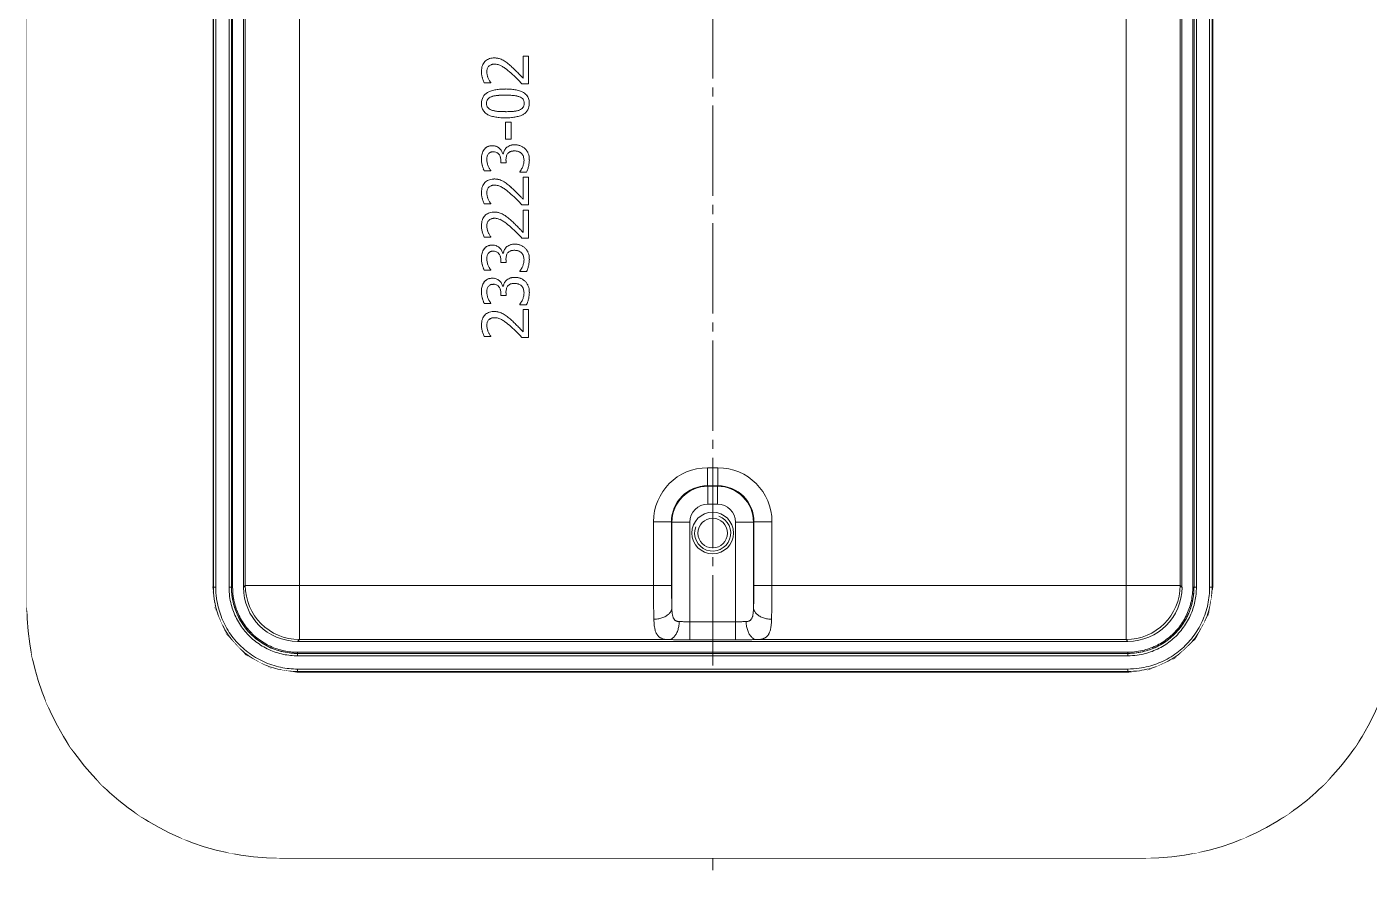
# Model space of a CAD drawing. Header units: millimetres. Extents: x -751 to 714, y -543 to 828.
# Drawn here: x 226.9 to 450.1, y 253.2 to 393.3 of the extents above; entities that cross this region are included whole.
import ezdxf

# ---------------------------------------------------------------- set-up
doc = ezdxf.new("R2010")
doc.units = ezdxf.units.MM
doc.linetypes.add('K5LT_AXLED', pattern=[19.5, 15, -1.5, 1.5, -1.5])
doc.linetypes.add('K5LT_THIN', pattern=[0])

# ---------------------------------------------------------------- blocks, each defined once
blk = doc.blocks.new('WIPEOUTCOLORING1')
for points in [[(226.94, 414.21), (226.94, 297.2), (227.74, 539.38)], [(424.14, 414.21), (424.14, 300.21), (454.94, 531.58)]]:
    blk.add_wipeout(points)
for points in [[(227.74, 539.38), (226.94, 297.2), (230.11, 547.22)], [(454.94, 531.58), (424.14, 300.21), (454.94, 531.23)]]:
    blk.add_wipeout(points)
blk.add_wipeout([(226.94, 297.2), (226.94, 296.85), (230.11, 547.22)])
blk.add_wipeout([(230.11, 547.22), (226.94, 296.85), (233.95, 554.45)])
blk.add_wipeout([(226.94, 296.85), (227.81, 288.71), (233.95, 554.45)])
blk.add_wipeout([(233.95, 554.45), (227.81, 288.71), (239.12, 560.79)])
blk.add_wipeout([(227.81, 288.71), (230.24, 280.89), (239.12, 560.79)])
blk.add_wipeout([(239.12, 560.79), (230.24, 280.89), (245.42, 566.02)])
blk.add_wipeout([(230.24, 280.89), (234.14, 273.69), (245.42, 566.02)])
blk.add_wipeout([(245.42, 566.02), (234.14, 273.69), (252.62, 569.92)])
blk.add_wipeout([(234.14, 273.69), (239.36, 267.39), (252.62, 569.92)])
blk.add_wipeout([(252.62, 569.92), (239.36, 267.39), (260.44, 572.35)])
blk.add_wipeout([(239.36, 267.39), (257.75, 528.21), (260.44, 572.35)])
blk.add_wipeout([(257.75, 528.21), (239.36, 267.39), (257.75, 414.21)])
blk.add_wipeout([(257.75, 414.21), (239.36, 267.39), (257.75, 300.21)])
blk.add_wipeout([(239.36, 267.39), (245.71, 262.21), (257.75, 300.21)])
blk.add_wipeout([(257.75, 300.21), (245.71, 262.21), (258.2, 296.63)])
blk.add_wipeout([(245.71, 262.21), (252.94, 258.37), (258.2, 296.63)])
blk.add_wipeout([(258.2, 296.63), (252.94, 258.37), (260.09, 292.39)])
blk.add_wipeout([(252.94, 258.37), (260.78, 256.01), (260.09, 292.39)])
blk.add_wipeout([(260.09, 292.39), (260.78, 256.01), (263.31, 288.94)])
blk.add_wipeout([(260.78, 256.01), (268.93, 255.21), (263.31, 288.94)])
blk.add_wipeout([(263.31, 288.94), (268.93, 255.21), (267.48, 286.73)])
blk.add_wipeout([(268.93, 255.21), (340.94, 255.21), (267.48, 286.73)])
blk.add_wipeout([(267.48, 286.73), (340.94, 255.21), (271.94, 286.02)])
blk.add_wipeout([(340.94, 255.21), (412.96, 255.21), (271.94, 286.02)])
blk.add_wipeout([(271.94, 286.02), (412.96, 255.21), (340.94, 286.02)])
blk.add_wipeout([(412.96, 255.21), (413.31, 255.21), (340.94, 286.02)])
blk.add_wipeout([(340.94, 286.02), (413.31, 255.21), (409.94, 286.02)])
blk.add_wipeout([(413.31, 255.21), (421.45, 256.08), (409.94, 286.02)])
blk.add_wipeout([(409.94, 286.02), (421.45, 256.08), (413.52, 286.47)])
blk.add_wipeout([(421.45, 256.08), (429.27, 258.51), (413.52, 286.47)])
blk.add_wipeout([(413.52, 286.47), (429.27, 258.51), (417.76, 288.36)])
blk.add_wipeout([(429.27, 258.51), (436.47, 262.41), (417.76, 288.36)])
blk.add_wipeout([(417.76, 288.36), (436.47, 262.41), (421.21, 291.58)])
blk.add_wipeout([(436.47, 262.41), (442.77, 267.63), (421.21, 291.58)])
blk.add_wipeout([(421.21, 291.58), (442.77, 267.63), (423.42, 295.75)])
blk.add_wipeout([(442.77, 267.63), (447.94, 273.98), (423.42, 295.75)])
blk.add_wipeout([(423.42, 295.75), (447.94, 273.98), (424.14, 300.21)])
blk.add_wipeout([(447.94, 273.98), (451.78, 281.21), (424.14, 300.21)])
blk.add_wipeout([(424.14, 300.21), (451.78, 281.21), (454.94, 531.23)])
blk = doc.blocks.new('U17')
at = {"color": 30, "linetype": 'K5LT_AXLED', "lineweight": 18, "true_color": 0xff8000}
blk.add_line((340.94, 575.21), (340.94, 253.21), dxfattribs=at)
at = {"color": 7, "linetype": 'K5LT_THIN', "lineweight": 18}
for p, q in [((226.94, 297.2), (226.94, 531.23)), ((257.75, 528.21), (257.75, 300.21)), ((257.95, 528.21), (257.95, 300.21)), ((258.35, 528.21), (258.35, 300.21)), ((260.55, 528.21), (260.55, 300.21)), ((260.95, 528.21), (260.95, 300.21)), ((261.15, 528.21), (261.15, 300.21)), ((262.95, 300.21), (262.95, 528.21)), ((263.24, 527.92), (263.24, 300.51)), ((272.24, 527.92), (272.24, 300.51)), ((409.65, 300.51), (409.65, 527.92)), ((418.65, 300.51), (418.65, 527.92)), ((418.94, 528.21), (418.94, 300.21)), ((420.74, 300.21), (420.74, 528.21)), ((420.94, 300.21), (420.94, 528.21)), ((421.34, 300.21), (421.34, 528.21)), ((423.54, 300.21), (423.54, 528.21)), ((423.94, 300.21), (423.94, 528.21)), ((424.14, 300.21), (424.14, 528.21)), ((310.31, 388.45), (309.43, 388.45)), ((309.43, 388.45), (309.43, 384.77)), ((310.31, 383.83), (310.31, 388.45)), ((302.96, 383.99), (304.05, 383.99)), ((304.05, 383.99), (304.05, 384.04)), ((309.23, 383.83), (310.31, 383.83)), ((306.5, 377.47), (306.5, 374.64)), ((307.42, 377.47), (306.5, 377.47)), ((307.42, 374.64), (307.42, 377.47)), ((306.5, 374.64), (307.42, 374.64)), ((305.74, 371.02), (305.74, 370.69)), ((305.74, 370.69), (306.59, 370.69)), ((306.13, 372.18), (306.06, 372.18)), ((306.59, 370.69), (306.59, 371.12)), ((302.97, 369.37), (304.06, 369.37)), ((304.06, 369.37), (304.06, 369.43)), ((308.91, 369.24), (308.91, 369.17)), ((308.91, 369.17), (309.99, 369.17)), ((309.43, 368.34), (309.43, 364.66)), ((310.31, 368.34), (309.43, 368.34)), ((310.31, 363.72), (310.31, 368.34)), ((302.96, 363.88), (304.05, 363.88)), ((304.05, 363.88), (304.05, 363.94)), ((309.23, 363.72), (310.31, 363.72)), ((309.43, 362.83), (309.43, 359.16)), ((310.31, 362.83), (309.43, 362.83)), ((310.31, 358.22), (310.31, 362.83)), ((302.96, 358.38), (304.05, 358.38)), ((304.05, 358.38), (304.05, 358.43)), ((309.23, 358.22), (310.31, 358.22)), ((306.13, 355.67), (306.06, 355.67)), ((302.97, 352.86), (304.06, 352.86)), ((304.06, 352.86), (304.06, 352.92)), ((305.74, 354.51), (305.74, 354.18)), ((305.74, 354.18), (306.59, 354.18)), ((306.59, 354.18), (306.59, 354.61)), ((308.91, 352.73), (308.91, 352.66)), ((308.91, 352.66), (309.99, 352.66)), ((305.74, 349.01), (305.74, 348.68)), ((305.74, 348.68), (306.59, 348.68)), ((306.13, 350.17), (306.06, 350.17)), ((306.59, 348.68), (306.59, 349.11)), ((302.97, 347.36), (304.06, 347.36)), ((304.06, 347.36), (304.06, 347.42)), ((308.91, 347.22), (308.91, 347.15)), ((308.91, 347.15), (309.99, 347.15)), ((309.43, 346.32), (309.43, 342.65)), ((310.31, 346.32), (309.43, 346.32)), ((310.31, 341.71), (310.31, 346.32)), ((302.96, 341.87), (304.05, 341.87)), ((304.05, 341.87), (304.05, 341.92)), ((309.23, 341.71), (310.31, 341.71)), ((341.8, 320.06), (340.08, 320.06)), ((340.08, 320.06), (340.08, 317.06)), ((341.8, 320.06), (341.8, 317.06)), ((340.08, 317.06), (340.15, 316.99)), ((341.8, 317.06), (340.08, 317.06)), ((340.15, 316.99), (340.15, 314)), ((341.73, 316.99), (340.15, 316.99)), ((341.8, 317.06), (341.73, 316.99)), ((341.73, 314), (341.73, 316.99)), ((341.73, 314), (340.15, 314)), ((331.1, 311.07), (331.1, 300.51)), ((331.1, 311.07), (334.09, 311.07)), ((334.09, 311.07), (334.16, 311)), ((334.09, 311.07), (334.09, 300.51)), ((334.16, 311), (334.16, 296.76)), ((337.16, 311), (334.16, 311)), ((337.16, 311), (337.16, 294.48)), ((347.73, 311), (344.73, 311)), ((344.73, 294.48), (344.73, 311)), ((347.79, 311.07), (347.73, 311)), ((347.73, 296.76), (347.73, 311)), ((350.79, 311.07), (347.79, 311.07)), ((347.79, 300.51), (347.79, 311.07)), ((350.79, 300.51), (350.79, 311.07)), ((257.75, 300.21), (257.95, 300.21)), ((257.95, 300.21), (258.35, 300.21)), ((260.55, 300.21), (260.95, 300.21)), ((260.95, 300.21), (261.15, 300.21)), ((263.24, 300.51), (262.95, 300.21)), ((263.24, 300.51), (272.24, 300.51)), ((272.24, 300.51), (331.1, 300.51)), ((272.24, 300.51), (272.24, 291.51)), ((331.1, 300.51), (334.09, 300.51)), ((350.79, 300.51), (347.79, 300.51)), ((350.79, 300.51), (409.65, 300.51)), ((409.65, 300.51), (418.65, 300.51)), ((409.65, 291.51), (409.65, 300.51)), ((418.65, 300.51), (418.94, 300.21)), ((420.94, 300.21), (420.74, 300.21)), ((421.34, 300.21), (420.94, 300.21)), ((423.94, 300.21), (423.54, 300.21)), ((424.14, 300.21), (423.94, 300.21)), ((337.16, 291.48), (337.16, 294.48)), ((337.16, 294.48), (344.73, 294.48)), ((344.73, 291.48), (344.73, 294.48)), ((272.24, 291.51), (271.94, 291.22)), ((409.94, 291.22), (271.94, 291.22)), ((272.24, 291.51), (333.61, 291.51)), ((337.16, 291.48), (344.73, 291.48)), ((348.27, 291.51), (409.65, 291.51)), ((409.65, 291.51), (409.94, 291.22)), ((271.94, 289.22), (271.94, 289.42)), ((271.94, 289.42), (409.94, 289.42)), ((271.94, 289.22), (409.94, 289.22)), ((271.94, 288.82), (271.94, 289.22)), ((271.94, 288.82), (409.94, 288.82)), ((409.94, 289.22), (409.94, 289.42)), ((409.94, 288.82), (409.94, 289.22)), ((271.94, 286.62), (409.94, 286.62)), ((271.94, 286.22), (271.94, 286.62)), ((271.94, 286.22), (409.94, 286.22)), ((271.94, 286.02), (271.94, 286.22)), ((271.94, 286.02), (409.94, 286.02)), ((409.94, 286.22), (409.94, 286.62)), ((409.94, 286.02), (409.94, 286.22)), ((412.96, 255.21), (268.93, 255.21))]:
    blk.add_line(p, q, dxfattribs=at)
for centre, radius in [((241.94, 364.21), 4.5), ((439.94, 364.21), 4.5), ((241.94, 314.21), 4.5), ((439.94, 314.21), 4.5), ((340.94, 309.21), 3.46), ((340.94, 309.21), 2.46), ((290.94, 270.21), 4.5), ((340.94, 270.21), 4.5), ((390.94, 270.21), 4.5)]:
    blk.add_circle(centre, radius, dxfattribs=at)
for centre, radius, start, end in [((305.48, 385.91), 2.98, 160.8692, 180), ((304.37, 386.29), 1.81, 136.219, 160.8692), ((304.35, 386.32), 1.77, 112.6807, 136.219), ((305.2, 385.83), 1.82, 171.3594, 180), ((304.8, 385.89), 1.41, 161.5481, 171.3594), ((304.64, 385.95), 1.23, 150.3804, 161.5481), ((304.55, 386), 1.14, 138.7435, 150.3804), ((304.58, 385.76), 2.37, 92.3912, 112.6807), ((304.43, 386.06), 1, 123.8338, 136.9883), ((304.57, 385.85), 1.25, 112.069, 123.8338), ((304.54, 385.93), 1.17, 105.7275, 112.069), ((304.6, 385.71), 1.4, 99.9162, 105.7275), ((304.63, 385.56), 1.55, 94.6754, 99.9162), ((304.6, 385.16), 2.97, 91.1794, 92.3912), ((304.66, 385.16), 1.95, 90, 94.6754), ((304.61, 385), 3.14, 90, 91.1794), ((304.61, 384.4), 3.74, 86.5773, 90), ((304.66, 384.71), 2.4, 82.6916, 90), ((304.64, 384.89), 3.25, 82.9064, 86.5773), ((304.66, 384.7), 2.41, 75.3914, 82.6916), ((304.66, 385.09), 3.05, 78.9924, 82.9064), ((304.72, 385.41), 2.72, 74.8506, 78.9924), ((304.64, 384.62), 2.49, 68.3287, 75.3914), ((304.57, 384.85), 3.3, 68.0487, 74.8506), ((304.52, 384.32), 2.82, 61.6908, 68.3287), ((304.71, 385.2), 2.92, 60.8188, 68.0487), ((303.84, 383.06), 4.24, 52.8714, 61.6908), ((303.97, 383.85), 4.46, 56.0079, 60.9087), ((296.54, 373.43), 16.33, 48.3795, 52.8714), ((303.45, 383.09), 5.38, 51.5477, 56.0079), ((299.39, 377.97), 11.91, 49.5296, 51.5477), ((298.95, 377.46), 12.59, 47.5664, 49.5296), ((293.89, 371.69), 20.26, 45.9963, 47.9896), ((289.4, 367.05), 26.71, 44.2604, 45.9963), ((305.95, 385.91), 3.45, 180, 188.1958), ((307.12, 386.07), 4.63, 188.1958, 195.2734), ((309.75, 386.79), 7.36, 195.2734, 199.7351), ((305.38, 385.22), 2.71, 199.7351, 207.0863), ((305.46, 385.83), 2.07, 180, 187.3108), ((305.72, 385.86), 2.33, 187.3108, 194.2011), ((307.44, 386.3), 4.11, 194.2012, 198.1303), ((307.14, 386.2), 3.79, 198.1303, 202.22), ((306.1, 385.79), 2.67, 202.4705, 207.345), ((306.17, 385.82), 2.75, 207.345, 212.1542), ((311.5, 389.17), 9.05, 212.1541, 213.6183), ((307.08, 386.24), 3.74, 213.6183, 215.8951), ((293.69, 370.12), 20.7, 46.7956, 48.5588), ((294.24, 370.7), 19.9, 44.9973, 46.7956), ((250.07, 326.54), 82.36, 44.5627, 44.9973), ((190.43, 270.6), 164.91, 43.9791, 44.2604), ((236.56, 313.23), 101.32, 44.1709, 44.5627), ((267.81, 345.27), 57.38, 43.5023, 43.9791), ((304.75, 380.59), 2.24, 151.309, 180), ((304.46, 380.74), 1.91, 120.2031, 151.309), ((304.98, 379.84), 2.96, 109.215, 120.2031), ((304.76, 380.1), 1.7, 111.0838, 124.9009), ((305.73, 377.71), 5.22, 100.9438, 109.215), ((305.02, 379.45), 2.4, 106.4268, 111.3465), ((305.31, 378.46), 3.44, 102.3111, 106.4268), ((305.45, 377.82), 4.09, 98.8507, 102.3111), ((306.06, 375.97), 6.99, 94.7326, 100.9438), ((305.7, 376.22), 5.7, 95.9207, 98.8507), ((306.05, 372.82), 9.12, 94.0872, 95.9207), ((306.3, 369.43), 12.53, 92.5226, 94.0872), ((306.48, 370.94), 12.03, 90, 94.7326), ((306.38, 367.43), 14.53, 91.1737, 92.5226), ((306.48, 362.76), 19.19, 90, 91.1737), ((306.48, 370.4), 12.58, 85.321, 90), ((306.48, 362.54), 19.42, 88.8324, 90), ((306.58, 367.34), 14.62, 87.4868, 88.8324), ((306.67, 369.39), 12.56, 85.921, 87.4868), ((306.93, 375.94), 7.02, 79.0549, 85.321), ((306.92, 372.86), 9.08, 84.0791, 85.921), ((307.24, 376), 5.93, 81.2611, 84.0791), ((307.5, 377.71), 4.2, 77.9126, 81.2611), ((307.3, 377.82), 5.1, 70.4877, 79.0549), ((307.65, 378.39), 3.5, 73.899, 77.9126), ((307.95, 379.45), 2.4, 69.0539, 73.899), ((308.22, 380.11), 1.69, 55.2339, 69.4096), ((308.09, 380.07), 2.72, 58.743, 70.4877), ((308.42, 380.6), 2.1, 40.2383, 58.743), ((308.64, 380.79), 1.8, 20.2392, 40.2383), ((305.3, 380.59), 2.8, 180, 189.2681), ((304.56, 380.47), 2.05, 189.2681, 200.0994), ((304.33, 380.38), 1.8, 200.0994, 220.0664), ((304.76, 380.59), 1.41, 163.4969, 180), ((304.75, 380.59), 1.4, 180, 196.5031), ((304.24, 380.74), 0.869, 142.391, 163.4969), ((304.27, 380.44), 0.903, 196.5031, 217.0852), ((304.39, 380.62), 1.06, 124.9009, 142.391), ((304.39, 380.54), 1.05, 217.0852, 234.9149), ((304.78, 381.09), 1.73, 234.9149, 248.7857), ((305, 381.67), 2.35, 248.9162, 253.9985), ((305.3, 382.69), 3.41, 253.9985, 258.2182), ((305.43, 383.36), 4.09, 258.2182, 261.7418), ((305.68, 385.02), 5.78, 261.7418, 264.7074), ((307.43, 383.81), 4.57, 275.0496, 278.4447), ((307.54, 383.05), 3.8, 278.4447, 282.1666), ((307.61, 382.74), 3.48, 282.1666, 286.2289), ((307.76, 382.24), 2.96, 286.2289, 290.6339), ((308.22, 381.05), 1.68, 290.1991, 304.2181), ((308.54, 380.57), 1.1, 304.2181, 321.5457), ((308.59, 380.65), 1.03, 37.0852, 55.2339), ((308.72, 380.43), 0.877, 321.5457, 343.0606), ((308.7, 380.73), 0.903, 16.5031, 37.0852), ((308.52, 380.41), 1.9, 300.4637, 331.5601), ((308.22, 380.59), 1.4, 0, 16.5031), ((308.21, 380.59), 1.41, 343.0606, 0), ((308.2, 380.59), 2.26, 331.5601, 0), ((308.42, 380.71), 2.04, 9.3348, 20.2392), ((307.68, 380.59), 2.78, 0, 9.3348), ((304.55, 380.56), 2.09, 220.0664, 238.6072), ((304.86, 381.07), 2.68, 238.6072, 250.469), ((305.66, 383.34), 5.09, 250.469, 259.0729), ((306.03, 385.25), 7.03, 259.0729, 265.3376), ((306.16, 390.22), 11, 264.7074, 266.2663), ((306.35, 393.15), 13.94, 266.2663, 267.6514), ((306.49, 390.88), 12.69, 265.3376, 270), ((306.42, 394.81), 15.6, 267.6514, 268.8888), ((306.49, 398.56), 19.34, 268.8888, 270), ((306.49, 403.97), 24.76, 270, 270.9276), ((306.49, 390.44), 12.25, 270, 274.6981), ((306.61, 396.56), 17.35, 270.9276, 272.0359), ((306.72, 393.5), 14.28, 272.0359, 273.3819), ((306.92, 385.23), 7.02, 274.6981, 280.9071), ((307.01, 388.53), 9.31, 273.3819, 275.0496), ((307.26, 383.44), 5.19, 280.9071, 289.252), ((308.03, 381.26), 2.88, 289.252, 300.4637), ((304.61, 371.69), 2.07, 144.1968, 154.5442), ((304.32, 371.86), 1.74, 129.9714, 143.3446), ((304.19, 372.02), 1.53, 115.7069, 129.9714), ((304.18, 372.03), 1.51, 108.4134, 115.7069), ((304.26, 371.8), 1.75, 101.6342, 108.4134), ((304.3, 371.63), 1.93, 95.4838, 101.6342), ((304.34, 371.13), 2.43, 90, 95.4838), ((304.34, 371.72), 1.84, 80.2758, 90), ((304.38, 371.95), 1.61, 69.8703, 80.2758), ((304.39, 371.96), 1.6, 59.424, 69.8703), ((304.28, 371.78), 1.81, 49.592, 59.424), ((304.18, 371.66), 1.96, 31.8948, 49.592), ((304.42, 371.81), 1.68, 12.755, 31.8948), ((309.18, 371.47), 3.14, 157.1788, 162.4833), ((307.68, 372.1), 1.51, 146.2383, 157.1788), ((307.94, 371.93), 1.82, 136.2737, 146.2383), ((307.65, 372.21), 1.42, 123.5536, 136.2686), ((307.96, 371.75), 1.97, 112.7751, 123.5536), ((307.79, 372.14), 1.55, 105.8478, 112.7751), ((307.72, 371.57), 1.09, 106.2056, 113.8233), ((307.92, 371.69), 2.01, 99.775, 105.8478), ((307.85, 371.14), 1.54, 99.7945, 106.2056), ((307.97, 371.38), 2.33, 94.52, 99.775), ((307.9, 370.83), 1.85, 94.4504, 99.7945), ((307.97, 370.02), 2.67, 90, 94.4504), ((308.04, 370.56), 3.15, 90, 94.52), ((307.97, 369.69), 3, 86.0341, 90), ((308.04, 370.73), 2.98, 85.0275, 90), ((308.03, 370.59), 2.1, 81.2931, 86.0341), ((308.07, 371.11), 2.6, 79.6991, 85.0275), ((308.08, 370.93), 1.75, 75.6131, 81.2931), ((308.21, 371.44), 1.23, 68.8343, 75.6131), ((308.1, 371.25), 2.46, 74.0763, 79.6991), ((308.14, 371.41), 2.29, 68.2494, 74.0763), ((308.08, 371.25), 2.46, 57.4902, 68.2494), ((308.12, 371.32), 2.38, 46.5552, 57.4902), ((308.35, 371.54), 2.06, 33.8756, 46.9522), ((308.22, 371.45), 2.22, 21.2715, 33.8756), ((306.76, 371.33), 4.26, 173.2216, 180), ((306.2, 371.33), 3.7, 180, 187.8119), ((305.07, 371.53), 2.56, 164.4715, 173.2216), ((307.31, 371.48), 4.82, 187.8119, 194.653), ((304.77, 371.61), 2.25, 154.5442, 164.4715), ((305.89, 371.25), 2.5, 174.0414, 180), ((305.59, 371.25), 2.2, 180, 187.0118), ((305.44, 371.29), 2.05, 167.4636, 174.0414), ((305.73, 371.26), 2.34, 187.0118, 193.8191), ((304.61, 371.48), 1.2, 156.3269, 167.4636), ((307.04, 371.58), 3.69, 193.8191, 198.144), ((304.58, 371.49), 1.16, 145.0121, 156.3269), ((307.12, 371.61), 3.78, 198.144, 202.4198), ((304.32, 371.66), 0.855, 130.3201, 144.1654), ((304.46, 371.49), 1.07, 117.9686, 130.3201), ((304.35, 371.7), 0.839, 109.9755, 117.9686), ((304.4, 371.57), 0.975, 102.564, 109.9755), ((304.42, 371.46), 1.09, 95.8893, 102.564), ((304.45, 371.16), 1.39, 90, 95.8893), ((304.45, 370.78), 1.77, 86.4947, 90), ((304.47, 371.03), 1.52, 82.7048, 86.4947), ((304.51, 371.34), 1.21, 61.1483, 82.7048), ((304.59, 371.5), 1.03, 37.7691, 61.1483), ((304.3, 371.27), 1.4, 16.6084, 37.7691), ((303.48, 371.02), 2.26, 0, 16.6084), ((308.23, 371.77), 2.13, 162.4833, 168.9161), ((310.14, 371.12), 3.56, 174.5992, 180), ((309.32, 371.2), 2.73, 168.4315, 174.5992), ((308.06, 371.46), 1.44, 156.8822, 168.4315), ((307.77, 371.58), 1.13, 143.8286, 156.8822), ((307.6, 371.7), 0.921, 127.9689, 143.8286), ((307.75, 371.51), 1.16, 113.8233, 127.9689), ((308.08, 371.1), 1.59, 58.4243, 68.8343), ((308.02, 371), 1.71, 48.3756, 58.4243), ((308.4, 371.45), 1.12, 32.3734, 47.6799), ((308.28, 371.37), 1.26, 17.9757, 32.3734), ((306.52, 371.24), 3.07, 337.9622, 348.5581), ((307.47, 371.11), 2.11, 9.2511, 17.9757), ((306.95, 371.15), 2.63, 348.5581, 0), ((307.7, 371.15), 1.88, 0, 9.2511), ((308.02, 371.38), 2.43, 9.7243, 21.2715), ((305.83, 371.22), 4.63, 345.9057, 352.9083), ((307.04, 371.21), 3.42, 0, 9.7243), ((305.95, 371.21), 4.52, 352.9083, 0), ((308.4, 371.76), 5.94, 194.653, 200.2051), ((305.12, 370.56), 2.46, 200.2051, 208.8465), ((306.96, 371.59), 3.62, 203.0596, 207.1989), ((305.83, 371.01), 2.35, 207.1989, 212.3398), ((313.38, 375.79), 11.29, 212.3399, 213.4105), ((310.15, 373.66), 7.42, 213.4105, 214.7311), ((306.84, 370.78), 2.58, 323.2802, 331.9886), ((304.28, 372.14), 5.48, 331.9886, 337.9622), ((307.18, 370.63), 3.17, 332.608, 340.2336), ((304.77, 371.49), 5.73, 340.2336, 345.9057), ((305.48, 365.8), 2.98, 160.8692, 180), ((304.37, 366.18), 1.81, 136.219, 160.8692), ((304.35, 366.21), 1.77, 112.6807, 136.219), ((305.2, 365.72), 1.82, 171.3594, 180), ((304.8, 365.78), 1.41, 161.5481, 171.3594), ((304.64, 365.84), 1.23, 150.3804, 161.5481), ((304.55, 365.89), 1.14, 138.7435, 150.3804), ((304.58, 365.65), 2.37, 92.3912, 112.6807), ((304.43, 365.95), 1, 123.8338, 136.9883), ((304.57, 365.75), 1.25, 112.069, 123.8338), ((304.54, 365.82), 1.17, 105.7275, 112.069), ((304.6, 365.6), 1.4, 99.9162, 105.7275), ((304.63, 365.45), 1.55, 94.6754, 99.9162), ((304.6, 365.05), 2.97, 91.1794, 92.3912), ((304.66, 365.06), 1.95, 90, 94.6754), ((304.61, 364.89), 3.14, 90, 91.1794), ((304.61, 364.29), 3.74, 86.5773, 90), ((304.66, 364.6), 2.4, 82.6916, 90), ((304.64, 364.78), 3.25, 82.9064, 86.5773), ((304.66, 364.59), 2.41, 75.3914, 82.6916), ((304.66, 364.98), 3.05, 78.9924, 82.9064), ((304.72, 365.3), 2.72, 74.8506, 78.9924), ((304.64, 364.51), 2.49, 68.3287, 75.3914), ((304.57, 364.74), 3.3, 68.0487, 74.8506), ((304.52, 364.21), 2.82, 61.6908, 68.3287), ((304.71, 365.09), 2.92, 60.8188, 68.0487), ((303.84, 362.96), 4.24, 52.8714, 61.6908), ((303.97, 363.74), 4.46, 56.0079, 60.9087), ((296.54, 353.32), 16.33, 48.3795, 52.8714), ((303.45, 362.98), 5.38, 51.5477, 56.0079), ((299.39, 357.86), 11.91, 49.5296, 51.5477), ((298.95, 357.35), 12.59, 47.5664, 49.5296), ((293.89, 351.59), 20.26, 45.9963, 47.9896), ((289.4, 346.94), 26.71, 44.2604, 45.9963), ((305.95, 365.8), 3.45, 180, 188.1958), ((307.12, 365.96), 4.63, 188.1958, 195.2734), ((309.75, 366.68), 7.36, 195.2734, 199.7351), ((305.38, 365.12), 2.71, 199.7351, 207.0863), ((305.46, 365.72), 2.07, 180, 187.3108), ((305.72, 365.76), 2.33, 187.3108, 194.2011), ((307.44, 366.19), 4.11, 194.2012, 198.1303), ((307.14, 366.09), 3.79, 198.1303, 202.22), ((306.1, 365.68), 2.67, 202.4705, 207.345), ((306.17, 365.71), 2.75, 207.345, 212.1542), ((311.5, 369.07), 9.05, 212.1541, 213.6183), ((307.08, 366.13), 3.74, 213.6183, 215.8951), ((293.69, 350.01), 20.7, 46.7956, 48.5588), ((294.24, 350.59), 19.9, 44.9973, 46.7956), ((250.07, 306.43), 82.36, 44.5627, 44.9973), ((190.43, 250.49), 164.91, 43.9791, 44.2604), ((236.56, 293.13), 101.32, 44.1709, 44.5627), ((267.81, 325.16), 57.38, 43.5023, 43.9791), ((304.37, 360.68), 1.81, 136.219, 160.8692), ((304.35, 360.71), 1.77, 112.6807, 136.219), ((304.58, 360.15), 2.37, 92.3912, 112.6807), ((304.54, 360.31), 1.17, 105.7275, 112.069), ((304.6, 360.1), 1.4, 99.9162, 105.7275), ((304.63, 359.95), 1.55, 94.6754, 99.9162), ((304.6, 359.55), 2.97, 91.1794, 92.3912), ((304.66, 359.55), 1.95, 90, 94.6754), ((304.61, 359.38), 3.14, 90, 91.1794), ((304.61, 358.79), 3.74, 86.5773, 90), ((304.66, 359.1), 2.4, 82.6916, 90), ((304.64, 359.27), 3.25, 82.9064, 86.5773), ((304.66, 359.09), 2.41, 75.3914, 82.6916), ((304.66, 359.48), 3.05, 78.9924, 82.9064), ((304.72, 359.79), 2.72, 74.8506, 78.9924), ((304.57, 359.23), 3.3, 68.0487, 74.8506), ((304.71, 359.58), 2.92, 60.8188, 68.0487), ((303.97, 358.24), 4.46, 56.0079, 60.9087), ((303.45, 357.48), 5.38, 51.5477, 56.0079), ((299.39, 352.36), 11.91, 49.5296, 51.5477), ((305.48, 360.29), 2.98, 160.8692, 180), ((305.95, 360.29), 3.45, 180, 188.1958), ((307.12, 360.46), 4.63, 188.1958, 195.2734), ((309.75, 361.18), 7.36, 195.2734, 199.7351), ((305.2, 360.22), 1.82, 171.3594, 180), ((305.46, 360.22), 2.07, 180, 187.3108), ((304.8, 360.28), 1.41, 161.5481, 171.3594), ((305.72, 360.25), 2.33, 187.3108, 194.2011), ((307.44, 360.69), 4.11, 194.2012, 198.1303), ((304.64, 360.34), 1.23, 150.3804, 161.5481), ((307.14, 360.59), 3.79, 198.1303, 202.22), ((304.55, 360.38), 1.14, 138.7435, 150.3804), ((304.43, 360.45), 1, 123.8338, 136.9883), ((304.57, 360.24), 1.25, 112.069, 123.8338), ((304.64, 359.01), 2.49, 68.3287, 75.3914), ((304.52, 358.71), 2.82, 61.6908, 68.3287), ((303.84, 357.45), 4.24, 52.8714, 61.6908), ((296.54, 347.81), 16.33, 48.3795, 52.8714), ((298.95, 351.85), 12.59, 47.5664, 49.5296), ((293.69, 344.51), 20.7, 46.7956, 48.5588), ((293.89, 346.08), 20.26, 45.9963, 47.9896), ((294.24, 345.09), 19.9, 44.9973, 46.7956), ((289.4, 341.44), 26.71, 44.2604, 45.9963), ((190.43, 244.99), 164.91, 43.9791, 44.2604), ((267.81, 319.66), 57.38, 43.5023, 43.9791), ((305.38, 359.61), 2.71, 199.7351, 207.0863), ((306.1, 360.18), 2.67, 202.4705, 207.345), ((304.26, 355.29), 1.75, 101.6342, 108.4134), ((306.17, 360.21), 2.75, 207.345, 212.1542), ((311.5, 363.56), 9.05, 212.1541, 213.6183), ((304.3, 355.12), 1.93, 95.4838, 101.6342), ((307.08, 360.63), 3.74, 213.6183, 215.8951), ((304.34, 354.62), 2.43, 90, 95.4838), ((304.34, 355.21), 1.84, 80.2758, 90), ((304.38, 355.44), 1.61, 69.8703, 80.2758), ((307.96, 355.24), 1.97, 112.7751, 123.5536), ((307.79, 355.63), 1.55, 105.8478, 112.7751), ((307.92, 355.18), 2.01, 99.775, 105.8478), ((307.97, 354.87), 2.33, 94.52, 99.775), ((308.04, 354.05), 3.15, 90, 94.52), ((308.04, 354.22), 2.98, 85.0275, 90), ((308.07, 354.6), 2.6, 79.6991, 85.0275), ((250.07, 300.93), 82.36, 44.5627, 44.9973), ((308.1, 354.74), 2.46, 74.0763, 79.6991), ((236.56, 287.62), 101.32, 44.1709, 44.5627), ((308.14, 354.9), 2.29, 68.2494, 74.0763), ((308.08, 354.74), 2.46, 57.4902, 68.2494), ((306.76, 354.82), 4.26, 173.2216, 180), ((306.2, 354.82), 3.7, 180, 187.8119), ((305.07, 355.02), 2.56, 164.4715, 173.2216), ((304.77, 355.1), 2.25, 154.5442, 164.4715), ((304.61, 355.18), 2.07, 144.1968, 154.5442), ((304.32, 355.35), 1.74, 129.9714, 143.3446), ((304.19, 355.51), 1.53, 115.7069, 129.9714), ((305.89, 354.74), 2.5, 174.0414, 180), ((305.44, 354.78), 2.05, 167.4636, 174.0414), ((304.61, 354.97), 1.2, 156.3269, 167.4636), ((304.58, 354.98), 1.16, 145.0121, 156.3269), ((304.18, 355.52), 1.51, 108.4134, 115.7069), ((304.32, 355.15), 0.855, 130.3201, 144.1654), ((304.46, 354.98), 1.07, 117.9686, 130.3201), ((304.35, 355.19), 0.839, 109.9755, 117.9686), ((304.4, 355.06), 0.975, 102.564, 109.9755), ((304.42, 354.95), 1.09, 95.8893, 102.564), ((304.45, 354.65), 1.39, 90, 95.8893), ((304.45, 354.27), 1.77, 86.4947, 90), ((304.47, 354.52), 1.52, 82.7048, 86.4947), ((304.51, 354.83), 1.21, 61.1483, 82.7048), ((304.39, 355.45), 1.6, 59.424, 69.8703), ((304.59, 354.99), 1.03, 37.7691, 61.1483), ((304.28, 355.27), 1.81, 49.592, 59.424), ((304.3, 354.76), 1.4, 16.6084, 37.7691), ((304.18, 355.15), 1.96, 31.8948, 49.592), ((303.48, 354.51), 2.26, 0, 16.6084), ((304.42, 355.3), 1.68, 12.755, 31.8948), ((308.23, 355.26), 2.13, 162.4833, 168.9161), ((309.18, 354.96), 3.14, 157.1788, 162.4833), ((307.68, 355.59), 1.51, 146.2383, 157.1788), ((307.94, 355.42), 1.82, 136.2737, 146.2383), ((310.14, 354.61), 3.56, 174.5992, 180), ((309.32, 354.69), 2.73, 168.4315, 174.5992), ((307.65, 355.7), 1.42, 123.5536, 136.2686), ((308.06, 354.95), 1.44, 156.8822, 168.4315), ((307.77, 355.07), 1.13, 143.8286, 156.8822), ((307.6, 355.19), 0.921, 127.9689, 143.8286), ((307.75, 355), 1.16, 113.8233, 127.9689), ((307.72, 355.06), 1.09, 106.2056, 113.8233), ((307.85, 354.63), 1.54, 99.7945, 106.2056), ((307.9, 354.32), 1.85, 94.4504, 99.7945), ((307.97, 353.51), 2.67, 90, 94.4504), ((307.97, 353.18), 3, 86.0341, 90), ((308.03, 354.08), 2.1, 81.2931, 86.0341), ((308.08, 354.42), 1.75, 75.6131, 81.2931), ((308.21, 354.93), 1.23, 68.8343, 75.6131), ((308.08, 354.59), 1.59, 58.4243, 68.8343), ((308.02, 354.49), 1.71, 48.3756, 58.4243), ((308.4, 354.94), 1.12, 32.3734, 47.6799), ((308.28, 354.86), 1.26, 17.9757, 32.3734), ((308.12, 354.81), 2.38, 46.5552, 57.4902), ((307.47, 354.6), 2.11, 9.2511, 17.9757), ((307.7, 354.64), 1.88, 0, 9.2511), ((308.35, 355.03), 2.06, 33.8756, 46.9522), ((308.22, 354.94), 2.22, 21.2715, 33.8756), ((308.02, 354.87), 2.43, 9.7243, 21.2715), ((307.04, 354.7), 3.42, 0, 9.7243), ((307.31, 354.97), 4.82, 187.8119, 194.653), ((308.4, 355.25), 5.94, 194.653, 200.2051), ((305.12, 354.05), 2.46, 200.2051, 208.8465), ((305.59, 354.74), 2.2, 180, 187.0118), ((305.73, 354.75), 2.34, 187.0118, 193.8191), ((307.04, 355.07), 3.69, 193.8191, 198.144), ((307.12, 355.1), 3.78, 198.144, 202.4198), ((306.96, 355.08), 3.62, 203.0596, 207.1989), ((305.83, 354.5), 2.35, 207.1989, 212.3398), ((313.38, 359.28), 11.29, 212.3399, 213.4105), ((310.15, 357.15), 7.42, 213.4105, 214.7311), ((306.84, 354.27), 2.58, 323.2802, 331.9886), ((304.28, 355.63), 5.48, 331.9886, 337.9622), ((306.52, 354.73), 3.07, 337.9622, 348.5581), ((306.95, 354.64), 2.63, 348.5581, 0), ((307.18, 354.12), 3.17, 332.608, 340.2336), ((304.77, 354.98), 5.73, 340.2336, 345.9057), ((305.83, 354.71), 4.63, 345.9057, 352.9083), ((305.95, 354.7), 4.52, 352.9083, 0), ((304.77, 349.6), 2.25, 154.5442, 164.4715), ((304.61, 349.67), 2.07, 144.1968, 154.5442), ((304.32, 349.85), 1.74, 129.9714, 143.3446), ((304.19, 350.01), 1.53, 115.7069, 129.9714), ((304.18, 350.02), 1.51, 108.4134, 115.7069), ((304.32, 349.64), 0.855, 130.3201, 144.1654), ((304.26, 349.79), 1.75, 101.6342, 108.4134), ((304.46, 349.48), 1.07, 117.9686, 130.3201), ((304.3, 349.61), 1.93, 95.4838, 101.6342), ((304.35, 349.69), 0.839, 109.9755, 117.9686), ((304.4, 349.56), 0.975, 102.564, 109.9755), ((304.34, 349.12), 2.43, 90, 95.4838), ((304.42, 349.45), 1.09, 95.8893, 102.564), ((304.45, 349.14), 1.39, 90, 95.8893), ((304.34, 349.71), 1.84, 80.2758, 90), ((304.45, 348.76), 1.77, 86.4947, 90), ((304.47, 349.02), 1.52, 82.7048, 86.4947), ((304.38, 349.94), 1.61, 69.8703, 80.2758), ((304.51, 349.33), 1.21, 61.1483, 82.7048), ((304.39, 349.94), 1.6, 59.424, 69.8703), ((304.59, 349.48), 1.03, 37.7691, 61.1483), ((304.28, 349.77), 1.81, 49.592, 59.424), ((304.18, 349.65), 1.96, 31.8948, 49.592), ((304.42, 349.8), 1.68, 12.755, 31.8948), ((308.23, 349.76), 2.13, 162.4833, 168.9161), ((309.18, 349.46), 3.14, 157.1788, 162.4833), ((307.68, 350.09), 1.51, 146.2383, 157.1788), ((307.94, 349.92), 1.82, 136.2737, 146.2383), ((307.65, 350.19), 1.42, 123.5536, 136.2686), ((307.6, 349.69), 0.921, 127.9689, 143.8286), ((307.96, 349.73), 1.97, 112.7751, 123.5536), ((307.75, 349.5), 1.16, 113.8233, 127.9689), ((307.79, 350.12), 1.55, 105.8478, 112.7751), ((307.72, 349.56), 1.09, 106.2056, 113.8233), ((307.92, 349.67), 2.01, 99.775, 105.8478), ((307.85, 349.13), 1.54, 99.7945, 106.2056), ((307.97, 349.36), 2.33, 94.52, 99.775), ((307.9, 348.82), 1.85, 94.4504, 99.7945), ((307.97, 348), 2.67, 90, 94.4504), ((308.04, 348.54), 3.15, 90, 94.52), ((307.97, 347.68), 3, 86.0341, 90), ((308.04, 348.71), 2.98, 85.0275, 90), ((308.03, 348.58), 2.1, 81.2931, 86.0341), ((308.07, 349.1), 2.6, 79.6991, 85.0275), ((308.08, 348.92), 1.75, 75.6131, 81.2931), ((308.21, 349.43), 1.23, 68.8343, 75.6131), ((308.1, 349.23), 2.46, 74.0763, 79.6991), ((308.08, 349.09), 1.59, 58.4243, 68.8343), ((308.14, 349.4), 2.29, 68.2494, 74.0763), ((308.02, 348.99), 1.71, 48.3756, 58.4243), ((308.08, 349.24), 2.46, 57.4902, 68.2494), ((308.12, 349.3), 2.38, 46.5552, 57.4902), ((308.35, 349.53), 2.06, 33.8756, 46.9522), ((308.22, 349.44), 2.22, 21.2715, 33.8756), ((306.76, 349.31), 4.26, 173.2216, 180), ((306.2, 349.31), 3.7, 180, 187.8119), ((305.07, 349.51), 2.56, 164.4715, 173.2216), ((307.31, 349.46), 4.82, 187.8119, 194.653), ((308.4, 349.75), 5.94, 194.653, 200.2051), ((305.89, 349.23), 2.5, 174.0414, 180), ((305.59, 349.23), 2.2, 180, 187.0118), ((305.44, 349.28), 2.05, 167.4636, 174.0414), ((305.73, 349.25), 2.34, 187.0118, 193.8191), ((304.61, 349.46), 1.2, 156.3269, 167.4636), ((307.04, 349.57), 3.69, 193.8191, 198.144), ((304.58, 349.48), 1.16, 145.0121, 156.3269), ((307.12, 349.6), 3.78, 198.144, 202.4198), ((306.96, 349.57), 3.62, 203.0596, 207.1989), ((304.3, 349.26), 1.4, 16.6084, 37.7691), ((303.48, 349.01), 2.26, 0, 16.6084), ((310.14, 349.11), 3.56, 174.5992, 180), ((309.32, 349.18), 2.73, 168.4315, 174.5992), ((308.06, 349.44), 1.44, 156.8822, 168.4315), ((307.77, 349.56), 1.13, 143.8286, 156.8822), ((304.28, 350.13), 5.48, 331.9886, 337.9622), ((308.4, 349.44), 1.12, 32.3734, 47.6799), ((308.28, 349.36), 1.26, 17.9757, 32.3734), ((306.52, 349.22), 3.07, 337.9622, 348.5581), ((307.47, 349.1), 2.11, 9.2511, 17.9757), ((306.95, 349.14), 2.63, 348.5581, 0), ((307.7, 349.14), 1.88, 0, 9.2511), ((304.77, 349.48), 5.73, 340.2336, 345.9057), ((308.02, 349.36), 2.43, 9.7243, 21.2715), ((305.83, 349.21), 4.63, 345.9057, 352.9083), ((307.04, 349.2), 3.42, 0, 9.7243), ((305.95, 349.2), 4.52, 352.9083, 0), ((305.12, 348.54), 2.46, 200.2051, 208.8465), ((304.35, 344.2), 1.77, 112.6807, 136.219), ((304.58, 343.64), 2.37, 92.3912, 112.6807), ((305.83, 348.99), 2.35, 207.1989, 212.3398), ((313.38, 353.78), 11.29, 212.3399, 213.4105), ((310.15, 351.65), 7.42, 213.4105, 214.7311), ((304.6, 343.04), 2.97, 91.1794, 92.3912), ((304.61, 342.87), 3.14, 90, 91.1794), ((304.61, 342.28), 3.74, 86.5773, 90), ((304.64, 342.76), 3.25, 82.9064, 86.5773), ((304.66, 342.97), 3.05, 78.9924, 82.9064), ((304.72, 343.28), 2.72, 74.8506, 78.9924), ((304.57, 342.72), 3.3, 68.0487, 74.8506), ((306.84, 348.77), 2.58, 323.2802, 331.9886), ((307.18, 348.61), 3.17, 332.608, 340.2336), ((305.48, 343.78), 2.98, 160.8692, 180), ((305.95, 343.78), 3.45, 180, 188.1958), ((304.37, 344.17), 1.81, 136.219, 160.8692), ((305.2, 343.71), 1.82, 171.3594, 180), ((305.46, 343.71), 2.07, 180, 187.3108), ((304.8, 343.77), 1.41, 161.5481, 171.3594), ((304.64, 343.83), 1.23, 150.3804, 161.5481), ((304.55, 343.87), 1.14, 138.7435, 150.3804), ((304.43, 343.94), 1, 123.8338, 136.9883), ((304.57, 343.73), 1.25, 112.069, 123.8338), ((304.54, 343.8), 1.17, 105.7275, 112.069), ((304.6, 343.59), 1.4, 99.9162, 105.7275), ((304.63, 343.44), 1.55, 94.6754, 99.9162), ((304.66, 343.04), 1.95, 90, 94.6754), ((304.66, 342.59), 2.4, 82.6916, 90), ((304.66, 342.58), 2.41, 75.3914, 82.6916), ((304.64, 342.5), 2.49, 68.3287, 75.3914), ((304.52, 342.2), 2.82, 61.6908, 68.3287), ((304.71, 343.07), 2.92, 60.8188, 68.0487), ((303.84, 340.94), 4.24, 52.8714, 61.6908), ((303.97, 341.73), 4.46, 56.0079, 60.9087), ((296.54, 331.3), 16.33, 48.3795, 52.8714), ((303.45, 340.97), 5.38, 51.5477, 56.0079), ((299.39, 335.85), 11.91, 49.5296, 51.5477), ((298.95, 335.34), 12.59, 47.5664, 49.5296), ((293.89, 329.57), 20.26, 45.9963, 47.9896), ((289.4, 324.93), 26.71, 44.2604, 45.9963), ((307.12, 343.95), 4.63, 188.1958, 195.2734), ((309.75, 344.67), 7.36, 195.2734, 199.7351), ((305.38, 343.1), 2.71, 199.7351, 207.0863), ((305.72, 343.74), 2.33, 187.3108, 194.2011), ((307.44, 344.18), 4.11, 194.2012, 198.1303), ((307.14, 344.08), 3.79, 198.1303, 202.22), ((306.1, 343.67), 2.67, 202.4705, 207.345), ((306.17, 343.7), 2.75, 207.345, 212.1542), ((311.5, 347.05), 9.05, 212.1541, 213.6183), ((307.08, 344.12), 3.74, 213.6183, 215.8951), ((293.69, 328), 20.7, 46.7956, 48.5588), ((294.24, 328.58), 19.9, 44.9973, 46.7956), ((250.07, 284.42), 82.36, 44.5627, 44.9973), ((190.43, 228.48), 164.91, 43.9791, 44.2604), ((236.56, 271.11), 101.32, 44.1709, 44.5627), ((267.81, 303.15), 57.38, 43.5023, 43.9791), ((340.94, 309.21), 3, 160, 70)]:
    blk.add_arc(centre, radius, start, end, dxfattribs=at)
for centre, major_axis, ratio, start_param, end_param in [((340.11, 311.05), (6.38, -6.38), 0.997265, 2.357564, 3.925621), ((341.78, 311.05), (-6.38, -6.38), 0.997265, 2.357564, 3.925621), ((340.11, 311.05), (4.27, -4.27), 0.994548, 2.357564, 3.925621), ((340.16, 310.99), (4.24, -4.24), 0.999996, 2.357564, 3.925621), ((341.73, 310.99), (-4.24, -4.24), 0.999996, 2.357564, 3.925621), ((341.78, 311.05), (-4.27, -4.27), 0.994548, 2.357564, 3.925621), ((340.16, 310.99), (2.13, -2.13), 0.997265, 2.357564, 3.925621), ((341.73, 310.99), (-2.13, -2.13), 0.997265, 2.357564, 3.925621), ((271.95, 300.22), (-6.37, -6.37), 0.999315, 5.49813, 7.068241), ((272.24, 300.51), (6.36, -6.36), 0.999315, 3.927333, 5.497445), ((331.41, 300.51), (0, 9), 0.034939, 1.570796, 2.245331), ((334.41, 300.51), (0, 6), 0.052408, 1.570796, 2.245331), ((347.48, 300.51), (0, 6), 0.052408, 4.037854, 4.712389), ((350.48, 300.51), (0, 9), 0.034939, 4.037854, 4.712389), ((409.65, 300.51), (6.36, 6.36), 0.999315, 3.927333, 5.497445), ((409.94, 300.22), (6.37, -6.37), 0.999315, 5.49813, 7.068241), ((268.96, 297.23), (29.72, 29.72), 0.999315, 2.356537, 3.926648), ((412.93, 297.23), (-29.72, 29.72), 0.999315, 2.356537, 3.926648)]:
    blk.add_ellipse(centre, major_axis=major_axis, ratio=ratio, start_param=start_param, end_param=end_param, dxfattribs=at)
for points, knots in [([(257.75, 300.21), (257.75, 299.56), (257.83, 298.35), (258.16, 296.67), (258.65, 295.15), (259.28, 293.73), (260.07, 292.37), (261.02, 291.1), (262.1, 289.94), (263.3, 288.91), (264.61, 288.02), (266.01, 287.28), (267.47, 286.71), (268.97, 286.3), (270.46, 286.07), (271.45, 286.02), (271.94, 286.02)], [0, 0, 0, 0, 1.481143, 2.772762, 3.925421, 5.107968, 6.325677, 7.526347, 8.731003, 9.934543, 11.138138, 12.341915, 13.550409, 14.734222, 15.885655, 17, 17, 17, 17]), ([(257.95, 300.21), (257.95, 299.57), (258.03, 298.38), (258.36, 296.72), (258.83, 295.22), (259.46, 293.82), (260.24, 292.48), (261.17, 291.22), (262.24, 290.08), (263.42, 289.07), (264.71, 288.19), (266.09, 287.46), (267.54, 286.9), (269.01, 286.5), (270.49, 286.27), (271.46, 286.21), (271.94, 286.22)], [0, 0, 0, 0, 1.481156, 2.772788, 3.925465, 5.108034, 6.325771, 7.526471, 8.731161, 9.934735, 11.138362, 12.342169, 13.550686, 14.734519, 15.885857, 17, 17, 17, 17]), ([(258.35, 300.21), (258.35, 299.59), (258.42, 298.43), (258.75, 296.82), (259.21, 295.37), (259.81, 294), (260.57, 292.7), (261.48, 291.48), (262.52, 290.37), (263.67, 289.39), (264.92, 288.54), (266.26, 287.83), (267.66, 287.28), (269.1, 286.89), (270.53, 286.66), (271.48, 286.62), (271.94, 286.62)], [0, 0, 0, 0, 0.136802, 0.256099, 0.362563, 0.471789, 0.584264, 0.695166, 0.806437, 0.917605, 1.028777, 1.139966, 1.251588, 1.36093, 1.467249, 1.570111, 1.570111, 1.570111, 1.570111]), ([(260.55, 300.21), (260.55, 299.69), (260.61, 298.72), (260.88, 297.36), (261.27, 296.15), (261.78, 295.01), (262.41, 293.91), (263.18, 292.89), (264.04, 291.96), (265.01, 291.14), (266.06, 290.42), (267.18, 289.83), (268.36, 289.37), (269.56, 289.04), (270.76, 288.86), (271.55, 288.82), (271.94, 288.82)], [0, 0, 0, 0, 0.136822, 0.256138, 0.362624, 0.471878, 0.58439, 0.695332, 0.806647, 0.917859, 1.029074, 1.140301, 1.251953, 1.361321, 1.467516, 1.570111, 1.570111, 1.570111, 1.570111]), ([(260.95, 300.21), (260.95, 299.71), (261.01, 298.77), (261.27, 297.46), (261.64, 296.29), (262.13, 295.19), (262.75, 294.13), (263.48, 293.15), (264.32, 292.25), (265.25, 291.46), (266.26, 290.77), (267.35, 290.19), (268.49, 289.75), (269.65, 289.44), (270.8, 289.25), (271.57, 289.21), (271.94, 289.22)], [0, 0, 0, 0, 1.481452, 2.773363, 3.926376, 5.109369, 6.327651, 7.528951, 8.734288, 9.938515, 11.142768, 12.347152, 13.556114, 14.740324, 15.889822, 17, 17, 17, 17]), ([(260.95, 300.21), (260.95, 299.75), (260.97, 299.29), (261.09, 298.38), (261.18, 297.92), (261.41, 297.03), (261.55, 296.59), (261.89, 295.73), (262.08, 295.32), (262.53, 294.51), (262.78, 294.12), (263.32, 293.37), (263.61, 293.02), (264.24, 292.34), (264.58, 292.03), (265.29, 291.44), (265.66, 291.17), (266.44, 290.68), (266.85, 290.45), (267.68, 290.06), (268.11, 289.89), (268.99, 289.61), (269.44, 289.49), (270.34, 289.32), (270.8, 289.26), (271.49, 289.22), (271.71, 289.22), (271.94, 289.22)], [0, 0, 0, 0, 0.080041, 0.080041, 0.160083, 0.160083, 0.240124, 0.240124, 0.320165, 0.320165, 0.400206, 0.400206, 0.480248, 0.480248, 0.560289, 0.560289, 0.64033, 0.64033, 0.720372, 0.720372, 0.800413, 0.800413, 0.880454, 0.880454, 0.960495, 0.960495, 1, 1, 1, 1]), ([(261.15, 300.21), (261.15, 299.72), (261.21, 298.8), (261.46, 297.51), (261.83, 296.36), (262.31, 295.28), (262.92, 294.24), (263.64, 293.28), (264.46, 292.4), (265.37, 291.61), (266.37, 290.94), (267.43, 290.38), (268.55, 289.94), (269.69, 289.63), (270.82, 289.45), (271.57, 289.42), (271.94, 289.42)], [0, 0, 0, 0, 1.48148, 2.773416, 3.926458, 5.109487, 6.327817, 7.529169, 8.734562, 9.938845, 11.143153, 12.347586, 13.556586, 14.740829, 15.890168, 17, 17, 17, 17]), ([(409.94, 289.22), (410.45, 289.21), (411.38, 289.28), (412.69, 289.54), (413.86, 289.91), (414.97, 290.4), (416.02, 291.02), (417.01, 291.75), (417.9, 292.59), (418.7, 293.52), (419.39, 294.53), (419.96, 295.62), (420.41, 296.76), (420.72, 297.92), (420.9, 299.07), (420.94, 299.84), (420.94, 300.21)], [0, 0, 0, 0, 1.481452, 2.773363, 3.926376, 5.109369, 6.327651, 7.528951, 8.734288, 9.938515, 11.142768, 12.347152, 13.556114, 14.740324, 15.889822, 17, 17, 17, 17]), ([(409.94, 289.22), (410.4, 289.22), (410.87, 289.24), (411.78, 289.36), (412.23, 289.45), (413.13, 289.68), (413.57, 289.82), (414.42, 290.16), (414.84, 290.35), (415.65, 290.8), (416.04, 291.05), (416.78, 291.59), (417.14, 291.88), (417.81, 292.51), (418.13, 292.85), (418.71, 293.56), (418.99, 293.93), (419.48, 294.71), (419.7, 295.12), (420.09, 295.95), (420.26, 296.38), (420.55, 297.26), (420.66, 297.71), (420.83, 298.61), (420.89, 299.07), (420.93, 299.76), (420.94, 299.98), (420.94, 300.21)], [0, 0, 0, 0, 0.080041, 0.080041, 0.160083, 0.160083, 0.240124, 0.240124, 0.320165, 0.320165, 0.400206, 0.400206, 0.480248, 0.480248, 0.560289, 0.560289, 0.64033, 0.64033, 0.720372, 0.720372, 0.800413, 0.800413, 0.880454, 0.880454, 0.960495, 0.960495, 1, 1, 1, 1]), ([(409.94, 286.22), (410.58, 286.21), (411.78, 286.3), (413.44, 286.63), (414.93, 287.1), (416.33, 287.73), (417.68, 288.51), (418.93, 289.44), (420.07, 290.51), (421.09, 291.69), (421.96, 292.98), (422.69, 294.36), (423.26, 295.81), (423.66, 297.28), (423.89, 298.76), (423.94, 299.73), (423.94, 300.21)], [0, 0, 0, 0, 1.481156, 2.772788, 3.925465, 5.108034, 6.325771, 7.526471, 8.731161, 9.934735, 11.138362, 12.342169, 13.550686, 14.734519, 15.885857, 17, 17, 17, 17]), ([(409.94, 288.82), (410.46, 288.82), (411.44, 288.88), (412.79, 289.15), (414.01, 289.54), (415.15, 290.05), (416.24, 290.68), (417.26, 291.45), (418.19, 292.31), (419.02, 293.28), (419.73, 294.33), (420.33, 295.45), (420.79, 296.63), (421.11, 297.83), (421.3, 299.03), (421.34, 299.82), (421.34, 300.21)], [0, 0, 0, 0, 0.136822, 0.256138, 0.362624, 0.471878, 0.58439, 0.695332, 0.806647, 0.917859, 1.029074, 1.140301, 1.251953, 1.361321, 1.467516, 1.570111, 1.570111, 1.570111, 1.570111]), ([(409.94, 286.02), (410.59, 286.02), (411.8, 286.1), (413.49, 286.43), (415, 286.92), (416.43, 287.55), (417.79, 288.34), (419.06, 289.29), (420.22, 290.37), (421.24, 291.57), (422.13, 292.88), (422.87, 294.28), (423.45, 295.74), (423.85, 297.24), (424.09, 298.73), (424.14, 299.72), (424.14, 300.21)], [0, 0, 0, 0, 1.481143, 2.772762, 3.925421, 5.107968, 6.325677, 7.526347, 8.731003, 9.934543, 11.138138, 12.341915, 13.550409, 14.734222, 15.885655, 17, 17, 17, 17]), ([(409.94, 289.42), (410.44, 289.42), (411.36, 289.48), (412.64, 289.73), (413.79, 290.1), (414.87, 290.58), (415.91, 291.19), (416.88, 291.91), (417.76, 292.73), (418.54, 293.64), (419.22, 294.64), (419.78, 295.7), (420.22, 296.82), (420.52, 297.96), (420.7, 299.09), (420.74, 299.84), (420.74, 300.21)], [0, 0, 0, 0, 1.48148, 2.773416, 3.926458, 5.109487, 6.327817, 7.529169, 8.734562, 9.938845, 11.143153, 12.347586, 13.556586, 14.740829, 15.890168, 17, 17, 17, 17]), ([(409.94, 286.62), (410.56, 286.62), (411.73, 286.69), (413.34, 287.02), (414.79, 287.48), (416.15, 288.08), (417.46, 288.84), (418.68, 289.75), (419.78, 290.79), (420.77, 291.94), (421.62, 293.19), (422.33, 294.53), (422.88, 295.93), (423.27, 297.37), (423.49, 298.8), (423.54, 299.75), (423.54, 300.21)], [0, 0, 0, 0, 0.136802, 0.256099, 0.362563, 0.471789, 0.584264, 0.695166, 0.806437, 0.917605, 1.028777, 1.139966, 1.251588, 1.36093, 1.467249, 1.570111, 1.570111, 1.570111, 1.570111]), ([(331.16, 294.89), (331.32, 294.89), (331.61, 294.91), (332, 294.98), (332.35, 295.06), (332.68, 295.18), (332.99, 295.31), (333.27, 295.47), (333.52, 295.65), (333.73, 295.85), (333.9, 296.05), (334.01, 296.23), (334.08, 296.38), (334.11, 296.49), (334.14, 296.58), (334.15, 296.67), (334.16, 296.73), (334.16, 296.76)], [0, 0, 0, 0, 1.804395, 3.378232, 4.775991, 6.203799, 7.688299, 9.140742, 10.587678, 12.023513, 13.497093, 14.732573, 15.708903, 16.34113, 16.922404, 17.451904, 18, 18, 18, 18]), ([(334.16, 296.76), (334.16, 296.6), (334.17, 296.32), (334.2, 295.96), (334.24, 295.67), (334.29, 295.43), (334.35, 295.23), (334.42, 295.06), (334.49, 294.93), (334.57, 294.83), (334.66, 294.74), (334.76, 294.67), (334.88, 294.6), (335.02, 294.56), (335.18, 294.52), (335.31, 294.51), (335.39, 294.51)], [0, 0, 0, 0, 2.084665, 3.818405, 5.24314, 6.604291, 7.855748, 8.955589, 9.940977, 10.879671, 11.776353, 12.673684, 13.602986, 14.623539, 15.756035, 17, 17, 17, 17]), ([(347.73, 296.76), (347.72, 296.6), (347.71, 296.32), (347.68, 295.96), (347.64, 295.67), (347.59, 295.43), (347.53, 295.23), (347.47, 295.06), (347.39, 294.93), (347.31, 294.83), (347.22, 294.74), (347.12, 294.67), (347.01, 294.6), (346.87, 294.56), (346.7, 294.52), (346.57, 294.51), (346.5, 294.51)], [0, 0, 0, 0, 2.084665, 3.818405, 5.24314, 6.604291, 7.855748, 8.955589, 9.940977, 10.879671, 11.776353, 12.673684, 13.602986, 14.623539, 15.756035, 17, 17, 17, 17]), ([(350.72, 294.89), (350.57, 294.89), (350.28, 294.91), (349.88, 294.98), (349.53, 295.06), (349.2, 295.18), (348.9, 295.31), (348.61, 295.47), (348.37, 295.65), (348.15, 295.85), (347.99, 296.05), (347.88, 296.23), (347.81, 296.38), (347.77, 296.49), (347.75, 296.58), (347.73, 296.67), (347.73, 296.73), (347.73, 296.76)], [0, 0, 0, 0, 1.804379, 3.378199, 4.775945, 6.203741, 7.688237, 9.14069, 10.58764, 12.023506, 13.497088, 14.732637, 15.709084, 16.341637, 16.923613, 17.452984, 18, 18, 18, 18]), ([(331.16, 294.89), (331.17, 294.68), (331.19, 294.31), (331.23, 293.83), (331.29, 293.44), (331.36, 293.13), (331.43, 292.88), (331.51, 292.68), (331.59, 292.5), (331.69, 292.34), (331.8, 292.19), (331.93, 292.04), (332.07, 291.92), (332.22, 291.82), (332.38, 291.74), (332.56, 291.67), (332.79, 291.6), (333.05, 291.55), (333.34, 291.52), (333.53, 291.51), (333.61, 291.51)], [0, 0, 0, 0, 2.204762, 4.08607, 5.659961, 7.043503, 8.23152, 9.174026, 10.117424, 11.018244, 11.998061, 13.001422, 13.981653, 14.865563, 15.695038, 16.606714, 17.629286, 18.899289, 20.037236, 21, 21, 21, 21]), ([(333.61, 291.51), (333.71, 291.51), (333.87, 291.54), (334.11, 291.64), (334.32, 291.77), (334.52, 291.95), (334.7, 292.16), (334.86, 292.42), (335.01, 292.7), (335.13, 293.01), (335.23, 293.33), (335.31, 293.69), (335.36, 294.02), (335.38, 294.3), (335.39, 294.45), (335.39, 294.51)], [0, 0, 0, 0, 1.579848, 2.958318, 4.213113, 5.489621, 6.787844, 8.048847, 9.319574, 10.603115, 11.867653, 13.09676, 14.462518, 15.421773, 16, 16, 16, 16]), ([(335.39, 294.51), (335.61, 294.5), (335.95, 294.49), (336.44, 294.48), (336.74, 294.48), (336.98, 294.48), (337.11, 294.48), (337.16, 294.48)], [0, 0, 0, 0, 3.509387, 4.922654, 6.371536, 7.370218, 8, 8, 8, 8]), ([(346.5, 294.51), (346.28, 294.5), (345.93, 294.49), (345.45, 294.48), (345.15, 294.48), (344.91, 294.48), (344.78, 294.48), (344.73, 294.48)], [0, 0, 0, 0, 3.509387, 4.922654, 6.371536, 7.370218, 8, 8, 8, 8]), ([(348.27, 291.51), (348.18, 291.51), (348.01, 291.54), (347.78, 291.64), (347.57, 291.77), (347.37, 291.95), (347.19, 292.16), (347.02, 292.42), (346.88, 292.7), (346.75, 293.01), (346.65, 293.33), (346.57, 293.69), (346.53, 294.02), (346.51, 294.3), (346.5, 294.45), (346.5, 294.51)], [0, 0, 0, 0, 1.57984, 2.958303, 4.213087, 5.489586, 6.787797, 8.048807, 9.319542, 10.603083, 11.867612, 13.096712, 14.462473, 15.421744, 16, 16, 16, 16]), ([(350.72, 294.89), (350.72, 294.68), (350.7, 294.31), (350.65, 293.83), (350.59, 293.44), (350.53, 293.13), (350.45, 292.88), (350.37, 292.68), (350.29, 292.5), (350.2, 292.34), (350.09, 292.19), (349.96, 292.04), (349.81, 291.92), (349.67, 291.82), (349.51, 291.74), (349.33, 291.67), (349.1, 291.6), (348.83, 291.55), (348.55, 291.52), (348.36, 291.51), (348.27, 291.51)], [0, 0, 0, 0, 2.204762, 4.08607, 5.659961, 7.043503, 8.23152, 9.174026, 10.117424, 11.018244, 11.998061, 13.001422, 13.981653, 14.865563, 15.695038, 16.606714, 17.629286, 18.899289, 20.037236, 21, 21, 21, 21]), ([(333.61, 291.51), (333.67, 291.51), (333.72, 291.51), (333.83, 291.51), (333.88, 291.5), (334.04, 291.5), (334.14, 291.5), (334.36, 291.5), (334.47, 291.5), (334.7, 291.49), (334.82, 291.49), (335.05, 291.49), (335.17, 291.49), (335.41, 291.49), (335.53, 291.48), (335.77, 291.48), (335.89, 291.48), (336.14, 291.48), (336.26, 291.48), (336.51, 291.48), (336.64, 291.48), (336.9, 291.48), (337.03, 291.48), (337.16, 291.48)], [0, 0, 0, 0, 0.256215, 0.256215, 0.507111, 0.507111, 0.994957, 0.994957, 1.499863, 1.499863, 1.989936, 1.989936, 2.49246, 2.49246, 2.984875, 2.984875, 3.485364, 3.485364, 3.979787, 3.979787, 4.491332, 4.491332, 5, 5, 5, 5]), ([(348.27, 291.51), (348.22, 291.51), (348.17, 291.51), (348.06, 291.51), (348.01, 291.5), (347.85, 291.5), (347.74, 291.5), (347.53, 291.5), (347.41, 291.5), (347.18, 291.49), (347.07, 291.49), (346.84, 291.49), (346.72, 291.49), (346.48, 291.49), (346.36, 291.48), (346.12, 291.48), (345.99, 291.48), (345.75, 291.48), (345.62, 291.48), (345.37, 291.48), (345.24, 291.48), (344.99, 291.48), (344.86, 291.48), (344.73, 291.48)], [0, 0, 0, 0, 0.256215, 0.256215, 0.507111, 0.507111, 0.994957, 0.994957, 1.499863, 1.499863, 1.989936, 1.989936, 2.49246, 2.49246, 2.984875, 2.984875, 3.485364, 3.485364, 3.979787, 3.979787, 4.491332, 4.491332, 5, 5, 5, 5])]:
    blk.add_open_spline(points, degree=3, knots=knots, dxfattribs=at)
blk.add_blockref('WIPEOUTCOLORING1', (0, 0))
blk = doc.blocks.new('U16')
blk.add_blockref('U17', (0, 0))

msp = doc.modelspace()

# ---------------------------------------------------------------- block references
msp.add_blockref('U16', (0, 0))

doc.saveas('drawing.dxf')
